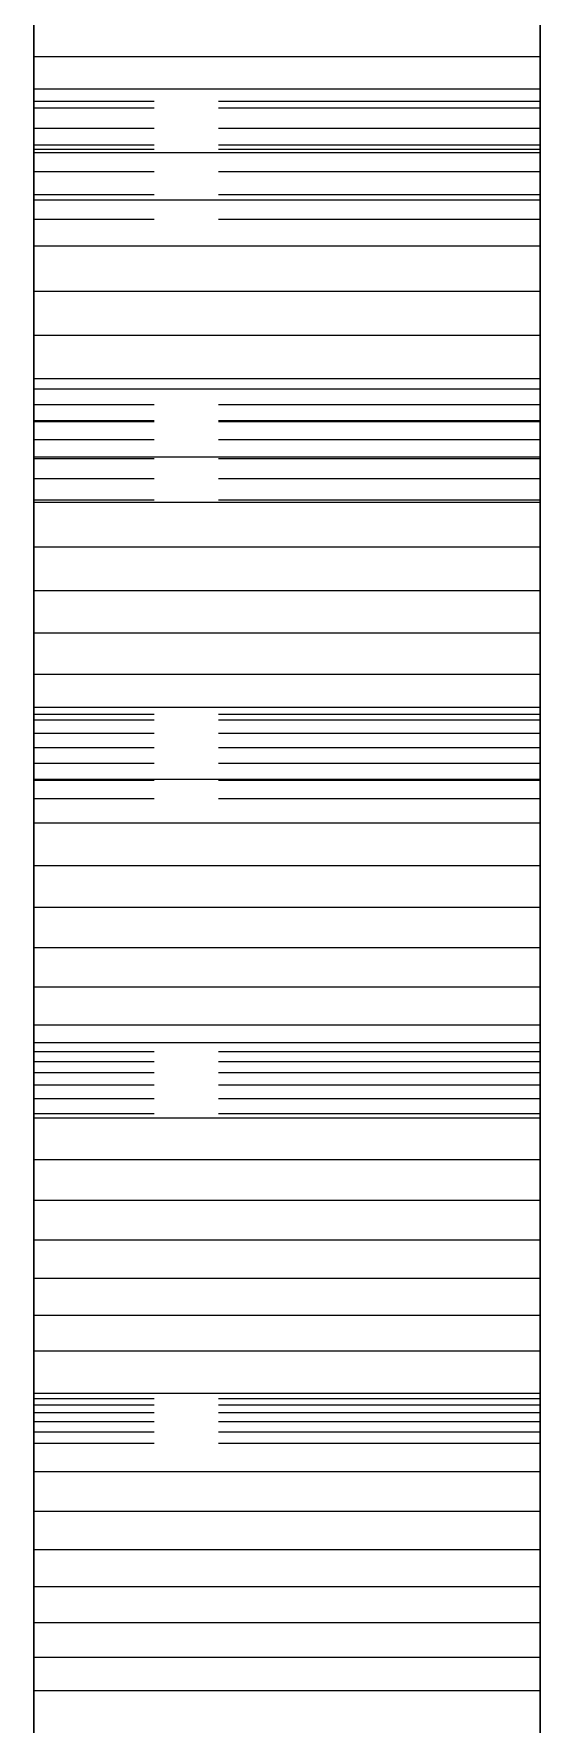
# Model space of a CAD drawing. Header units: millimetres. Extents: x -29 to 156, y -45 to 87.
# Drawn here: x 63.81 to 65.81, y 9.65 to 16.32 of the extents above; entities that cross this region are included whole.
import ezdxf

# ---------------------------------------------------------------- set-up
doc = ezdxf.new("R2010")
doc.units = ezdxf.units.MM
doc.linetypes.add('DASHED', pattern=[1.524, 1.27, -0.254])
doc.layers.add('HIDDEN', color=8, linetype='DASHED')
doc.layers.add('VISIBLE', color=7, linetype='CONTINUOUS')

msp = doc.modelspace()

# ---------------------------------------------------------------- linework, layer by layer
at = {"layer": 'HIDDEN'}
for points in [[(63.80933, 16.41144), (63.80933, 16.23073)], [(65.80933, 16.41144), (65.80933, 16.23073)], [(63.80933, 16.23073), (63.80933, 16.05391)], [(65.80933, 16.23073), (63.80933, 16.23073)], [(65.80933, 16.23073), (65.80933, 16.05391)], [(63.80933, 16.10279), (63.80933, 16.02699)], [(63.80933, 16.05391), (63.80933, 16.10279)], [(63.80933, 16.02699), (63.80933, 16.10279)], [(63.80933, 16.10279), (63.80933, 15.85056)], [(65.80933, 16.10279), (63.80933, 16.10279)], [(65.80933, 16.10279), (65.80933, 16.02699)], [(65.80933, 16.05391), (65.80933, 16.10279)], [(65.80933, 16.02699), (65.80933, 16.10279)], [(65.80933, 16.10279), (65.80933, 15.85056)], [(63.80933, 15.88131), (63.80933, 16.05391)], [(63.80933, 16.05391), (63.80933, 15.88131)], [(65.80933, 16.05391), (63.80933, 16.05391)], [(65.80933, 16.05391), (63.80933, 16.05391)], [(63.80933, 16.02699), (63.80933, 15.94742)], [(63.80933, 15.94742), (63.80933, 16.02699)], [(65.80933, 16.02699), (63.80933, 16.02699)], [(65.80933, 16.02699), (63.80933, 16.02699)], [(65.80933, 15.88131), (65.80933, 16.05391)], [(65.80933, 16.05391), (65.80933, 15.88131)], [(65.80933, 16.02699), (65.80933, 15.94742)], [(65.80933, 15.94742), (65.80933, 16.02699)], [(63.80933, 15.94742), (63.80933, 15.86395)], [(63.80933, 15.86395), (63.80933, 15.94742)], [(65.80933, 15.94742), (63.80933, 15.94742)], [(65.80933, 15.94742), (63.80933, 15.94742)], [(65.80933, 15.94742), (65.80933, 15.86395)], [(65.80933, 15.86395), (65.80933, 15.94742)], [(63.80933, 15.58834), (63.80933, 15.88131)], [(63.80933, 15.88131), (63.80933, 15.58834)], [(65.80933, 15.88131), (63.80933, 15.88131)], [(65.80933, 15.88131), (63.80933, 15.88131)], [(63.80933, 15.86395), (63.80933, 15.77643)], [(63.80933, 15.77643), (63.80933, 15.86395)], [(65.80933, 15.86395), (63.80933, 15.86395)], [(65.80933, 15.86395), (63.80933, 15.86395)], [(63.80933, 15.85056), (63.80933, 15.66487)], [(65.80933, 15.85056), (63.80933, 15.85056)], [(65.80933, 15.58834), (65.80933, 15.88131)], [(65.80933, 15.88131), (65.80933, 15.58834)], [(65.80933, 15.86395), (65.80933, 15.77643)], [(65.80933, 15.77643), (65.80933, 15.86395)], [(65.80933, 15.85056), (65.80933, 15.66487)], [(63.80933, 15.77643), (63.80933, 15.68466)], [(63.80933, 15.68466), (63.80933, 15.77643)], [(65.80933, 15.77643), (63.80933, 15.77643)], [(65.80933, 15.77643), (63.80933, 15.77643)], [(65.80933, 15.77643), (65.80933, 15.68466)], [(65.80933, 15.68466), (65.80933, 15.77643)], [(63.80933, 15.68466), (63.80933, 15.58834)], [(63.80933, 15.58834), (63.80933, 15.68466)], [(65.80933, 15.68466), (63.80933, 15.68466)], [(65.80933, 15.68466), (63.80933, 15.68466)], [(63.80933, 15.66487), (63.80933, 15.48267)], [(65.80933, 15.66487), (63.80933, 15.66487)], [(65.80933, 15.68466), (65.80933, 15.58834)], [(65.80933, 15.58834), (65.80933, 15.68466)], [(65.80933, 15.66487), (65.80933, 15.48267)], [(65.80933, 15.58834), (63.80933, 15.58834)], [(65.80933, 15.58834), (63.80933, 15.58834)], [(63.80933, 15.48267), (63.80933, 15.30416)], [(65.80933, 15.48267), (63.80933, 15.48267)], [(65.80933, 15.48267), (65.80933, 15.30416)], [(63.80933, 15.30416), (63.80933, 15.12955)], [(65.80933, 15.30416), (63.80933, 15.30416)], [(65.80933, 15.30416), (65.80933, 15.12955)], [(63.80933, 15.12955), (63.80933, 14.95914)], [(65.80933, 15.12955), (63.80933, 15.12955)], [(65.80933, 15.12955), (65.80933, 14.95914)], [(63.80933, 14.95914), (63.80933, 14.79326)], [(65.80933, 14.95914), (63.80933, 14.95914)], [(65.80933, 14.95914), (65.80933, 14.79326)], [(63.80933, 14.91799), (63.80933, 14.85552)], [(63.80933, 14.79326), (63.80933, 14.91799)], [(63.80933, 14.85552), (63.80933, 14.91799)], [(63.80933, 14.91799), (63.80933, 14.64938)], [(65.80933, 14.91799), (63.80933, 14.91799)], [(65.80933, 14.91799), (65.80933, 14.85552)], [(65.80933, 14.79326), (65.80933, 14.91799)], [(65.80933, 14.85552), (65.80933, 14.91799)], [(65.80933, 14.91799), (65.80933, 14.64938)], [(63.80933, 14.85552), (63.80933, 14.78905)], [(63.80933, 14.78905), (63.80933, 14.85552)], [(65.80933, 14.85552), (63.80933, 14.85552)], [(65.80933, 14.85552), (63.80933, 14.85552)], [(65.80933, 14.85552), (65.80933, 14.78905)], [(65.80933, 14.78905), (65.80933, 14.85552)], [(63.80933, 14.47984), (63.80933, 14.79326)], [(63.80933, 14.79326), (63.80933, 14.47984)], [(65.80933, 14.79326), (63.80933, 14.79326)], [(65.80933, 14.79326), (63.80933, 14.79326)], [(63.80933, 14.78905), (63.80933, 14.71845)], [(63.80933, 14.71845), (63.80933, 14.78905)], [(65.80933, 14.78905), (63.80933, 14.78905)], [(65.80933, 14.78905), (63.80933, 14.78905)], [(65.80933, 14.47984), (65.80933, 14.79326)], [(65.80933, 14.79326), (65.80933, 14.47984)], [(65.80933, 14.78905), (65.80933, 14.71845)], [(65.80933, 14.71845), (65.80933, 14.78905)], [(63.80933, 14.71845), (63.80933, 14.64354)], [(63.80933, 14.64354), (63.80933, 14.71845)], [(65.80933, 14.71845), (63.80933, 14.71845)], [(65.80933, 14.71845), (63.80933, 14.71845)], [(65.80933, 14.71845), (65.80933, 14.64354)], [(65.80933, 14.64354), (65.80933, 14.71845)], [(63.80933, 14.64938), (63.80933, 14.46988)], [(65.80933, 14.64938), (63.80933, 14.64938)], [(63.80933, 14.64354), (63.80933, 14.56411)], [(63.80933, 14.56411), (63.80933, 14.64354)], [(65.80933, 14.64354), (63.80933, 14.64354)], [(65.80933, 14.64354), (63.80933, 14.64354)], [(65.80933, 14.64938), (65.80933, 14.46988)], [(65.80933, 14.64354), (65.80933, 14.56411)], [(65.80933, 14.56411), (65.80933, 14.64354)], [(63.80933, 14.56411), (63.80933, 14.47984)], [(63.80933, 14.47984), (63.80933, 14.56411)], [(65.80933, 14.56411), (63.80933, 14.56411)], [(65.80933, 14.56411), (63.80933, 14.56411)], [(65.80933, 14.56411), (65.80933, 14.47984)], [(65.80933, 14.47984), (65.80933, 14.56411)], [(65.80933, 14.47984), (63.80933, 14.47984)], [(65.80933, 14.47984), (63.80933, 14.47984)], [(63.80933, 14.46988), (63.80933, 14.29412)], [(65.80933, 14.46988), (63.80933, 14.46988)], [(65.80933, 14.46988), (65.80933, 14.29412)], [(63.80933, 14.29412), (63.80933, 14.12231)], [(65.80933, 14.29412), (63.80933, 14.29412)], [(65.80933, 14.29412), (65.80933, 14.12231)], [(63.80933, 14.12231), (63.80933, 13.95467)], [(65.80933, 14.12231), (63.80933, 14.12231)], [(65.80933, 14.12231), (65.80933, 13.95467)], [(63.80933, 13.95467), (63.80933, 13.79148)], [(65.80933, 13.95467), (63.80933, 13.95467)], [(65.80933, 13.95467), (65.80933, 13.79148)], [(63.80933, 13.79148), (63.80933, 13.63314)], [(65.80933, 13.79148), (63.80933, 13.79148)], [(65.80933, 13.79148), (65.80933, 13.63314)], [(63.80933, 13.6605), (63.80933, 13.61167)], [(63.80933, 13.63314), (63.80933, 13.6605)], [(63.80933, 13.61167), (63.80933, 13.6605)], [(63.80933, 13.6605), (63.80933, 13.37683)], [(65.80933, 13.6605), (63.80933, 13.6605)], [(63.80933, 13.3008), (63.80933, 13.63314)], [(63.80933, 13.63314), (63.80933, 13.3008)], [(65.80933, 13.63314), (63.80933, 13.63314)], [(65.80933, 13.63314), (63.80933, 13.63314)], [(65.80933, 13.6605), (65.80933, 13.61167)], [(65.80933, 13.63314), (65.80933, 13.6605)], [(65.80933, 13.61167), (65.80933, 13.6605)], [(65.80933, 13.6605), (65.80933, 13.37683)], [(65.80933, 13.3008), (65.80933, 13.63314)], [(65.80933, 13.63314), (65.80933, 13.3008)], [(63.80933, 13.61167), (63.80933, 13.55863)], [(63.80933, 13.55863), (63.80933, 13.61167)], [(65.80933, 13.61167), (63.80933, 13.61167)], [(65.80933, 13.61167), (63.80933, 13.61167)], [(63.80933, 13.55863), (63.80933, 13.50124)], [(63.80933, 13.50124), (63.80933, 13.55863)], [(65.80933, 13.55863), (63.80933, 13.55863)], [(65.80933, 13.55863), (63.80933, 13.55863)], [(65.80933, 13.61167), (65.80933, 13.55863)], [(65.80933, 13.55863), (65.80933, 13.61167)], [(65.80933, 13.55863), (65.80933, 13.50124)], [(65.80933, 13.50124), (65.80933, 13.55863)], [(63.80933, 13.50124), (63.80933, 13.43931)], [(63.80933, 13.43931), (63.80933, 13.50124)], [(65.80933, 13.50124), (63.80933, 13.50124)], [(65.80933, 13.50124), (63.80933, 13.50124)], [(65.80933, 13.50124), (65.80933, 13.43931)], [(65.80933, 13.43931), (65.80933, 13.50124)], [(63.80933, 13.43931), (63.80933, 13.37261)], [(63.80933, 13.37261), (63.80933, 13.43931)], [(65.80933, 13.43931), (63.80933, 13.43931)], [(65.80933, 13.43931), (63.80933, 13.43931)], [(65.80933, 13.43931), (65.80933, 13.37261)], [(65.80933, 13.37261), (65.80933, 13.43931)], [(63.80933, 13.37683), (63.80933, 13.2044)], [(65.80933, 13.37683), (63.80933, 13.37683)], [(63.80933, 13.37261), (63.80933, 13.3008)], [(63.80933, 13.3008), (63.80933, 13.37261)], [(65.80933, 13.37261), (63.80933, 13.37261)], [(65.80933, 13.37261), (63.80933, 13.37261)], [(65.80933, 13.37683), (65.80933, 13.2044)], [(65.80933, 13.37261), (65.80933, 13.3008)], [(65.80933, 13.3008), (65.80933, 13.37261)], [(65.80933, 13.3008), (63.80933, 13.3008)], [(65.80933, 13.3008), (63.80933, 13.3008)], [(63.80933, 13.2044), (63.80933, 13.03594)], [(65.80933, 13.2044), (63.80933, 13.2044)], [(65.80933, 13.2044), (65.80933, 13.03594)], [(63.80933, 13.03594), (63.80933, 12.87166)], [(65.80933, 13.03594), (63.80933, 13.03594)], [(65.80933, 13.03594), (65.80933, 12.87166)], [(63.80933, 12.87166), (63.80933, 12.71179)], [(65.80933, 12.87166), (63.80933, 12.87166)], [(65.80933, 12.87166), (65.80933, 12.71179)], [(63.80933, 12.71179), (63.80933, 12.55664)], [(65.80933, 12.71179), (63.80933, 12.71179)], [(65.80933, 12.71179), (65.80933, 12.55664)], [(63.80933, 12.55664), (63.80933, 12.4066)], [(65.80933, 12.55664), (63.80933, 12.55664)], [(65.80933, 12.55664), (65.80933, 12.4066)], [(63.80933, 12.4066), (63.80933, 12.05695)], [(65.80933, 12.4066), (63.80933, 12.4066)], [(65.80933, 12.4066), (65.80933, 12.05695)], [(63.80933, 12.33647), (63.80933, 12.30151)], [(63.80933, 12.05695), (63.80933, 12.33647)], [(63.80933, 12.30151), (63.80933, 12.33647)], [(63.80933, 12.33647), (63.80933, 12.03911)], [(65.80933, 12.33647), (63.80933, 12.33647)], [(63.80933, 12.30151), (63.80933, 12.26216)], [(63.80933, 12.26216), (63.80933, 12.30151)], [(65.80933, 12.30151), (63.80933, 12.30151)], [(65.80933, 12.30151), (63.80933, 12.30151)], [(65.80933, 12.33647), (65.80933, 12.30151)], [(65.80933, 12.05695), (65.80933, 12.33647)], [(65.80933, 12.30151), (65.80933, 12.33647)], [(65.80933, 12.33647), (65.80933, 12.03911)], [(65.80933, 12.30151), (65.80933, 12.26216)], [(65.80933, 12.26216), (65.80933, 12.30151)], [(63.80933, 12.26216), (63.80933, 12.21825)], [(63.80933, 12.21825), (63.80933, 12.26216)], [(65.80933, 12.26216), (63.80933, 12.26216)], [(65.80933, 12.26216), (63.80933, 12.26216)], [(63.80933, 12.21825), (63.80933, 12.16961)], [(63.80933, 12.16961), (63.80933, 12.21825)], [(65.80933, 12.21825), (63.80933, 12.21825)], [(65.80933, 12.21825), (63.80933, 12.21825)], [(65.80933, 12.26216), (65.80933, 12.21825)], [(65.80933, 12.21825), (65.80933, 12.26216)], [(65.80933, 12.21825), (65.80933, 12.16961)], [(65.80933, 12.16961), (65.80933, 12.21825)], [(63.80933, 12.16961), (63.80933, 12.11596)], [(63.80933, 12.11596), (63.80933, 12.16961)], [(65.80933, 12.16961), (63.80933, 12.16961)], [(65.80933, 12.16961), (63.80933, 12.16961)], [(65.80933, 12.16961), (65.80933, 12.11596)], [(65.80933, 12.11596), (65.80933, 12.16961)], [(63.80933, 12.11596), (63.80933, 12.05695)], [(63.80933, 12.05695), (63.80933, 12.11596)], [(65.80933, 12.11596), (63.80933, 12.11596)], [(65.80933, 12.11596), (63.80933, 12.11596)], [(65.80933, 12.11596), (65.80933, 12.05695)], [(65.80933, 12.05695), (65.80933, 12.11596)], [(65.80933, 12.05695), (63.80933, 12.05695)], [(65.80933, 12.05695), (63.80933, 12.05695)], [(63.80933, 12.03911), (63.80933, 11.87459)], [(65.80933, 12.03911), (63.80933, 12.03911)], [(65.80933, 12.03911), (65.80933, 11.87459)], [(63.80933, 11.87459), (63.80933, 11.71425)], [(65.80933, 11.87459), (63.80933, 11.87459)], [(65.80933, 11.87459), (65.80933, 11.71425)], [(63.80933, 11.71425), (63.80933, 11.5583)], [(65.80933, 11.71425), (63.80933, 11.71425)], [(65.80933, 11.71425), (65.80933, 11.5583)], [(63.80933, 11.5583), (63.80933, 11.40699)], [(65.80933, 11.5583), (63.80933, 11.5583)], [(65.80933, 11.5583), (65.80933, 11.40699)], [(63.80933, 11.40699), (63.80933, 11.26062)], [(65.80933, 11.40699), (63.80933, 11.40699)], [(65.80933, 11.40699), (65.80933, 11.26062)], [(63.80933, 11.26062), (63.80933, 11.11961)], [(65.80933, 11.26062), (63.80933, 11.26062)], [(65.80933, 11.26062), (65.80933, 11.11961)], [(63.80933, 11.11961), (63.80933, 10.75437)], [(65.80933, 11.11961), (63.80933, 11.11961)], [(65.80933, 11.11961), (65.80933, 10.75437)], [(63.80933, 10.95233), (63.80933, 10.93141)], [(63.80933, 10.75437), (63.80933, 10.95233)], [(63.80933, 10.93141), (63.80933, 10.95233)], [(63.80933, 10.95233), (63.80933, 10.64274)], [(65.80933, 10.95233), (63.80933, 10.95233)], [(65.80933, 10.95233), (65.80933, 10.93141)], [(65.80933, 10.75437), (65.80933, 10.95233)], [(65.80933, 10.93141), (65.80933, 10.95233)], [(65.80933, 10.95233), (65.80933, 10.64274)], [(63.80933, 10.93141), (63.80933, 10.90594)], [(63.80933, 10.90594), (63.80933, 10.93141)], [(65.80933, 10.93141), (63.80933, 10.93141)], [(65.80933, 10.93141), (63.80933, 10.93141)], [(63.80933, 10.90594), (63.80933, 10.87574)], [(63.80933, 10.87574), (63.80933, 10.90594)], [(65.80933, 10.90594), (63.80933, 10.90594)], [(65.80933, 10.90594), (63.80933, 10.90594)], [(65.80933, 10.93141), (65.80933, 10.90594)], [(65.80933, 10.90594), (65.80933, 10.93141)], [(65.80933, 10.90594), (65.80933, 10.87574)], [(65.80933, 10.87574), (65.80933, 10.90594)], [(63.80933, 10.87574), (63.80933, 10.84061)], [(63.80933, 10.84061), (63.80933, 10.87574)], [(65.80933, 10.87574), (63.80933, 10.87574)], [(65.80933, 10.87574), (63.80933, 10.87574)], [(63.80933, 10.84061), (63.80933, 10.80028)], [(63.80933, 10.80028), (63.80933, 10.84061)], [(65.80933, 10.84061), (63.80933, 10.84061)], [(65.80933, 10.84061), (63.80933, 10.84061)], [(65.80933, 10.87574), (65.80933, 10.84061)], [(65.80933, 10.84061), (65.80933, 10.87574)], [(65.80933, 10.84061), (65.80933, 10.80028)], [(65.80933, 10.80028), (65.80933, 10.84061)], [(63.80933, 10.80028), (63.80933, 10.75437)], [(63.80933, 10.75437), (63.80933, 10.80028)], [(65.80933, 10.80028), (63.80933, 10.80028)], [(65.80933, 10.80028), (63.80933, 10.80028)], [(65.80933, 10.75437), (63.80933, 10.75437)], [(65.80933, 10.75437), (63.80933, 10.75437)], [(65.80933, 10.80028), (65.80933, 10.75437)], [(65.80933, 10.75437), (65.80933, 10.80028)], [(63.80933, 10.64274), (63.80933, 10.48692)], [(65.80933, 10.64274), (63.80933, 10.64274)], [(65.80933, 10.64274), (65.80933, 10.48692)], [(63.80933, 10.48692), (63.80933, 10.33548)], [(65.80933, 10.48692), (63.80933, 10.48692)], [(65.80933, 10.48692), (65.80933, 10.33548)], [(63.80933, 10.33548), (63.80933, 10.18863)], [(65.80933, 10.33548), (63.80933, 10.33548)], [(65.80933, 10.33548), (65.80933, 10.18863)], [(63.80933, 10.18863), (63.80933, 10.04661)], [(65.80933, 10.18863), (63.80933, 10.18863)], [(65.80933, 10.18863), (65.80933, 10.04661)], [(63.80933, 10.04661), (63.80933, 9.90974)], [(65.80933, 10.04661), (63.80933, 10.04661)], [(65.80933, 10.04661), (65.80933, 9.90974)], [(63.80933, 9.90974), (63.80933, 9.77845)], [(65.80933, 9.90974), (63.80933, 9.90974)], [(65.80933, 9.90974), (65.80933, 9.77845)], [(63.80933, 9.77845), (63.80933, 9.39939)], [(65.80933, 9.77845), (63.80933, 9.77845)], [(65.80933, 9.77845), (65.80933, 9.39939)]]:
    msp.add_lwpolyline(points, dxfattribs=at)
at = {"layer": 'VISIBLE'}
for points in [[(63.80933, 16.23073), (63.80933, 16.41144)], [(65.80933, 16.23073), (65.80933, 16.41144)], [(63.80933, 16.10279), (63.80933, 16.23073)], [(65.80933, 16.23073), (63.80933, 16.23073)], [(65.80933, 16.10279), (65.80933, 16.23073)], [(63.80933, 15.85056), (63.80933, 16.10279)], [(65.80933, 16.10279), (63.80933, 16.10279)], [(65.80933, 15.85056), (65.80933, 16.10279)], [(63.80933, 15.66487), (63.80933, 15.85056)], [(65.80933, 15.85056), (63.80933, 15.85056)], [(65.80933, 15.66487), (65.80933, 15.85056)], [(63.80933, 15.48267), (63.80933, 15.66487)], [(65.80933, 15.66487), (63.80933, 15.66487)], [(65.80933, 15.48267), (65.80933, 15.66487)], [(63.80933, 15.30416), (63.80933, 15.48267)], [(65.80933, 15.48267), (63.80933, 15.48267)], [(65.80933, 15.30416), (65.80933, 15.48267)], [(63.80933, 15.12955), (63.80933, 15.30416)], [(65.80933, 15.30416), (63.80933, 15.30416)], [(65.80933, 15.12955), (65.80933, 15.30416)], [(63.80933, 14.95914), (63.80933, 15.12955)], [(65.80933, 15.12955), (63.80933, 15.12955)], [(65.80933, 14.95914), (65.80933, 15.12955)], [(63.80933, 14.91799), (63.80933, 14.95914)], [(65.80933, 14.95914), (63.80933, 14.95914)], [(65.80933, 14.91799), (65.80933, 14.95914)], [(63.80933, 14.64938), (63.80933, 14.91799)], [(65.80933, 14.91799), (63.80933, 14.91799)], [(65.80933, 14.64938), (65.80933, 14.91799)], [(63.80933, 14.46988), (63.80933, 14.64938)], [(65.80933, 14.64938), (63.80933, 14.64938)], [(65.80933, 14.46988), (65.80933, 14.64938)], [(63.80933, 14.29412), (63.80933, 14.46988)], [(65.80933, 14.46988), (63.80933, 14.46988)], [(65.80933, 14.29412), (65.80933, 14.46988)], [(63.80933, 14.12231), (63.80933, 14.29412)], [(65.80933, 14.29412), (63.80933, 14.29412)], [(65.80933, 14.12231), (65.80933, 14.29412)], [(63.80933, 13.95467), (63.80933, 14.12231)], [(65.80933, 14.12231), (63.80933, 14.12231)], [(65.80933, 13.95467), (65.80933, 14.12231)], [(63.80933, 13.79148), (63.80933, 13.95467)], [(65.80933, 13.95467), (63.80933, 13.95467)], [(65.80933, 13.79148), (65.80933, 13.95467)], [(63.80933, 13.6605), (63.80933, 13.79148)], [(65.80933, 13.79148), (63.80933, 13.79148)], [(65.80933, 13.6605), (65.80933, 13.79148)], [(63.80933, 13.37683), (63.80933, 13.6605)], [(65.80933, 13.6605), (63.80933, 13.6605)], [(65.80933, 13.37683), (65.80933, 13.6605)], [(63.80933, 13.2044), (63.80933, 13.37683)], [(65.80933, 13.37683), (63.80933, 13.37683)], [(65.80933, 13.2044), (65.80933, 13.37683)], [(63.80933, 13.03594), (63.80933, 13.2044)], [(65.80933, 13.2044), (63.80933, 13.2044)], [(65.80933, 13.03594), (65.80933, 13.2044)], [(63.80933, 12.87166), (63.80933, 13.03594)], [(65.80933, 13.03594), (63.80933, 13.03594)], [(65.80933, 12.87166), (65.80933, 13.03594)], [(63.80933, 12.71179), (63.80933, 12.87166)], [(65.80933, 12.87166), (63.80933, 12.87166)], [(65.80933, 12.71179), (65.80933, 12.87166)], [(63.80933, 12.55664), (63.80933, 12.71179)], [(65.80933, 12.71179), (63.80933, 12.71179)], [(65.80933, 12.55664), (65.80933, 12.71179)], [(63.80933, 12.4066), (63.80933, 12.55664)], [(65.80933, 12.55664), (63.80933, 12.55664)], [(65.80933, 12.4066), (65.80933, 12.55664)], [(63.80933, 12.33647), (63.80933, 12.4066)], [(65.80933, 12.4066), (63.80933, 12.4066)], [(65.80933, 12.33647), (65.80933, 12.4066)], [(63.80933, 12.03911), (63.80933, 12.33647)], [(65.80933, 12.33647), (63.80933, 12.33647)], [(65.80933, 12.03911), (65.80933, 12.33647)], [(63.80933, 11.87459), (63.80933, 12.03911)], [(65.80933, 12.03911), (63.80933, 12.03911)], [(65.80933, 11.87459), (65.80933, 12.03911)], [(63.80933, 11.71425), (63.80933, 11.87459)], [(65.80933, 11.87459), (63.80933, 11.87459)], [(65.80933, 11.71425), (65.80933, 11.87459)], [(63.80933, 11.5583), (63.80933, 11.71425)], [(65.80933, 11.71425), (63.80933, 11.71425)], [(65.80933, 11.5583), (65.80933, 11.71425)], [(63.80933, 11.40699), (63.80933, 11.5583)], [(65.80933, 11.5583), (63.80933, 11.5583)], [(65.80933, 11.40699), (65.80933, 11.5583)], [(63.80933, 11.26062), (63.80933, 11.40699)], [(65.80933, 11.40699), (63.80933, 11.40699)], [(65.80933, 11.26062), (65.80933, 11.40699)], [(63.80933, 11.11961), (63.80933, 11.26062)], [(65.80933, 11.26062), (63.80933, 11.26062)], [(65.80933, 11.11961), (65.80933, 11.26062)], [(63.80933, 10.95233), (63.80933, 11.11961)], [(65.80933, 11.11961), (63.80933, 11.11961)], [(65.80933, 10.95233), (65.80933, 11.11961)], [(63.80933, 10.64274), (63.80933, 10.95233)], [(65.80933, 10.95233), (63.80933, 10.95233)], [(65.80933, 10.64274), (65.80933, 10.95233)], [(63.80933, 10.48692), (63.80933, 10.64274)], [(65.80933, 10.64274), (63.80933, 10.64274)], [(65.80933, 10.48692), (65.80933, 10.64274)], [(63.80933, 10.33548), (63.80933, 10.48692)], [(65.80933, 10.48692), (63.80933, 10.48692)], [(65.80933, 10.33548), (65.80933, 10.48692)], [(63.80933, 10.18863), (63.80933, 10.33548)], [(65.80933, 10.33548), (63.80933, 10.33548)], [(65.80933, 10.18863), (65.80933, 10.33548)], [(63.80933, 10.04661), (63.80933, 10.18863)], [(65.80933, 10.18863), (63.80933, 10.18863)], [(65.80933, 10.04661), (65.80933, 10.18863)], [(63.80933, 9.90974), (63.80933, 10.04661)], [(65.80933, 10.04661), (63.80933, 10.04661)], [(65.80933, 9.90974), (65.80933, 10.04661)], [(63.80933, 9.77845), (63.80933, 9.90974)], [(65.80933, 9.90974), (63.80933, 9.90974)], [(65.80933, 9.77845), (65.80933, 9.90974)], [(63.80933, 9.51483), (63.80933, 9.77845)], [(65.80933, 9.77845), (63.80933, 9.77845)], [(65.80933, 9.51483), (65.80933, 9.77845)]]:
    msp.add_lwpolyline(points, dxfattribs=at)

doc.saveas('drawing.dxf')
